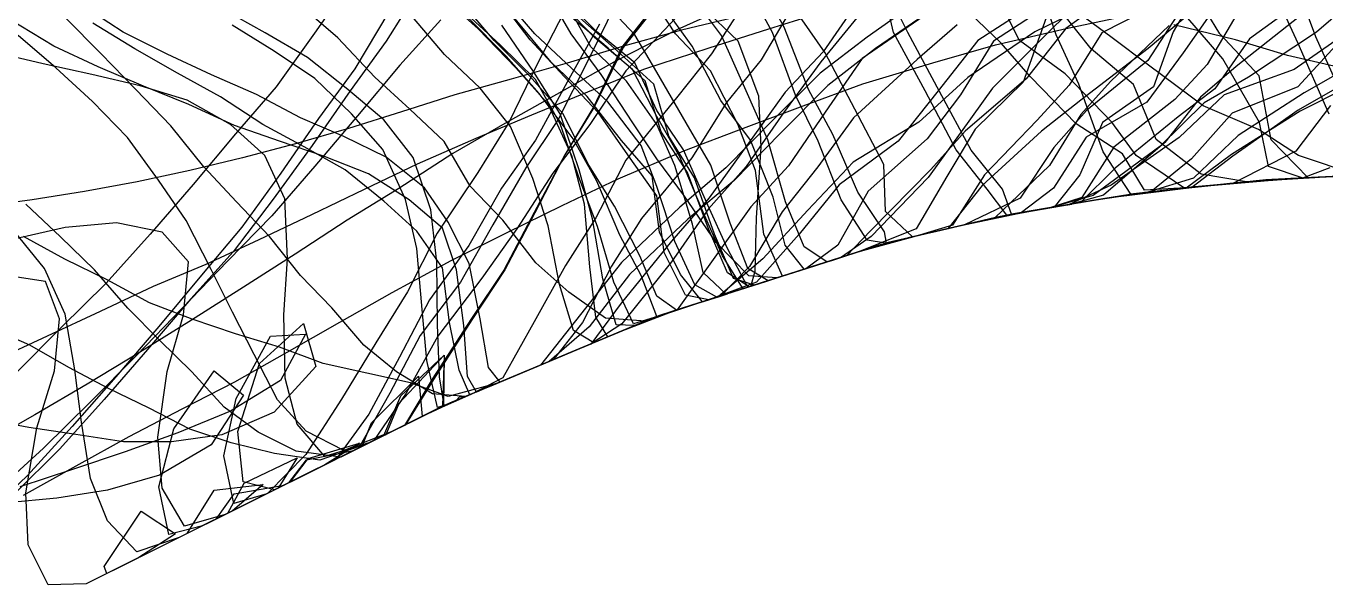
# Model space of a CAD drawing. Header units: metres. Extents: x -15 to 14.9, y 25.7 to 34.3.
# Drawn here: x -7.491 to -3.754, y 26.465 to 28.071 of the extents above; entities that cross this region are included whole.
import ezdxf

# ---------------------------------------------------------------- set-up
doc = ezdxf.new("R2010")
doc.units = ezdxf.units.M
doc.header["$MEASUREMENT"] = 0
doc.layers.add('Layer 01', color=12, linetype='Continuous', true_color=0xc80000)
doc.layers.add('Layer 02', color=192, linetype='Continuous', true_color=0x7d26cd)

msp = doc.modelspace()

# ---------------------------------------------------------------- linework, layer by layer
at = {"layer": 'Layer 01'}
for points in [[(-7.5824, 27.1106, 4.9083), (-7.4299, 27.1814, 4.8137), (-7.2774, 27.2525, 4.7193), (-7.1249, 27.3238, 4.6251), (-6.9727, 27.387, 4.5259), (-6.8208, 27.4576, 4.4304), (-6.669, 27.5299, 4.3358), (-6.5172, 27.6025, 4.2414), (-6.3655, 27.6753, 4.1472), (-6.1965, 27.7495, 4.0512), (-6.0358, 27.8162, 3.968), (-5.8749, 27.8819, 3.8841), (-5.7139, 27.947, 3.7999), (-5.5263, 28.0092, 3.7207), (-5.3543, 28.0637, 3.6528), (-5.182, 28.1171, 3.5841), (-4.992, 28.1725, 3.5107), (-4.8112, 28.2161, 3.46), (-4.6162, 28.2588, 3.4089), (-4.4302, 28.2933, 3.3721), (-4.2301, 28.3254, 3.3382), (-4.0402, 28.3505, 3.3165), (-3.84, 28.3794, 3.303), (-3.6481, 28.3968, 3.2953)], [(-7.4987, 26.7233, 4.5789), (-7.3465, 26.8077, 4.4955), (-7.1944, 26.8923, 4.4122), (-7.0424, 26.9715, 4.3251), (-6.891, 27.0488, 4.2356), (-6.7398, 27.1343, 4.1516), (-6.5887, 27.22, 4.0678), (-6.4375, 27.3059, 3.9841), (-6.2686, 27.3981, 3.8909), (-6.1087, 27.4772, 3.8179), (-5.9485, 27.5553, 3.744), (-5.7881, 27.6325, 3.6694), (-5.5989, 27.7127, 3.5887), (-5.4277, 27.7779, 3.5294), (-5.2559, 27.8419, 3.469), (-5.0841, 27.905, 3.408), (-4.8825, 27.9661, 3.3503), (-4.702, 28.0176, 3.306), (-4.4988, 28.0641, 3.2688), (-4.2944, 28.1076, 3.2345), (-4.105, 28.1394, 3.2183), (-3.8991, 28.1569, 3.1923), (-3.7077, 28.1743, 3.1847)]]:
    msp.add_polyline3d(points, dxfattribs=at)
at = {"layer": 'Layer 02'}
for points in [[(-3.7421, 27.8182, 2.9524), (-3.8317, 28.0209, 3.0995), (-3.9245, 28.2231, 3.229), (-3.9617, 28.358, 3.3061), (-4.0745, 28.5556, 3.4163), (-4.1893, 28.689, 3.4918), (-4.3053, 28.8891, 3.5781), (-4.3554, 29.0854, 3.6481), (-4.4786, 29.2188, 3.7107), (-4.5999, 29.4134, 3.7793), (-4.6699, 29.5539, 3.8162), (-4.783, 29.7473, 3.8752), (-4.9016, 29.8905, 3.9243), (-5.0177, 30.0868, 3.9672), (-5.0691, 30.2323, 3.9862), (-5.1818, 30.4269, 4.0272), (-5.2929, 30.5803, 4.0627), (-5.3995, 30.7798, 4.0846), (-5.5056, 30.9381, 4.1035), (-5.6089, 31.135, 4.1094), (-5.6762, 31.2851, 4.0972)], [(-3.6871, 27.8313, 2.9571), (-3.7804, 28.0403, 3.1071), (-3.8625, 28.2588, 3.2421), (-3.9245, 28.4046, 3.3235), (-3.9651, 28.6233, 3.4251), (-4.0823, 28.8281, 3.5208), (-4.2038, 28.9635, 3.5842), (-4.3054, 29.1741, 3.6544), (-4.3634, 29.3872, 3.7135), (-4.4743, 29.5373, 3.7625), (-4.5731, 29.7675, 3.81), (-4.6575, 29.9365, 3.8394), (-4.6741, 30.1687, 3.8396), (-4.7665, 30.3933, 3.8583), (-4.8647, 30.5563, 3.8725), (-4.9638, 30.7731, 3.8722), (-5.019, 30.9288, 3.858), (-5.1031, 31.1347, 3.8462), (-5.207, 31.2969, 3.8491)], [(-3.7404, 27.6385, 2.8143), (-3.8508, 27.633, 2.8209), (-3.9245, 27.6293, 2.8253), (-4.0326, 27.618, 2.8388), (-4.1224, 27.6086, 2.8499), (-4.2223, 27.5982, 2.8624), (-4.3054, 27.5895, 2.8727), (-4.3133, 27.5882, 2.8743), (-4.3924, 27.7096, 2.9936), (-4.4631, 27.9043, 3.156), (-4.5281, 28.0463, 3.2666), (-4.5964, 28.2522, 3.3997)], [(-3.697, 27.6406, 2.8118), (-3.8032, 27.6354, 2.8181), (-3.909, 27.7446, 2.9122), (-3.9441, 27.9283, 3.0528), (-4.0567, 28.0488, 3.1512), (-4.1692, 28.2341, 3.2795)], [(-5.6368, 28.1918, 3.8776), (-5.7772, 28.0108, 3.8796), (-5.8581, 27.8405, 3.8502), (-5.9416, 27.7013, 3.8317), (-6.0277, 27.535, 3.7922), (-6.1142, 27.3711, 3.7545), (-6.2067, 27.2303, 3.7224), (-6.3194, 27.0559, 3.6859), (-6.3995, 26.9256, 3.6639), (-6.484, 26.8836, 3.7139), (-6.5682, 26.8418, 3.7638), (-6.6406, 26.8058, 3.8067), (-6.6941, 26.7792, 3.8384), (-6.7256, 26.7636, 3.857), (-6.7309, 26.7609, 3.8602), (-6.6794, 26.8287, 3.862), (-6.5324, 26.8726, 3.7526), (-6.6314, 26.8104, 3.8012), (-6.7764, 26.7383, 3.8871), (-6.8665, 26.7616, 3.9927), (-6.8822, 26.9063, 4.1191), (-6.82, 27.1016, 4.2043), (-6.6927, 27.2169, 4.1611), (-6.658, 27.0933, 4.0442), (-6.7773, 26.9617, 4.0594), (-6.9281, 26.8971, 4.1566), (-7.0729, 26.8765, 4.2819), (-7.2112, 26.8763, 4.4164), (-7.348, 26.898, 4.5581), (-7.483, 26.9177, 4.6944), (-7.616, 26.9426, 4.832)], [(-4.8767, 28.1775, 3.4665), (-5.0711, 28.0394, 3.4816), (-5.2066, 27.9356, 3.4997), (-5.3431, 27.8007, 3.4941), (-5.4781, 27.664, 3.4865), (-5.6109, 27.5511, 3.4925), (-5.7779, 27.3922, 3.4948), (-5.896, 27.2422, 3.4766), (-6.0116, 27.0968, 3.4599), (-6.1278, 27.0482, 3.5179), (-6.2402, 27.0011, 3.574), (-6.3516, 26.9495, 3.6355), (-6.4239, 26.9135, 3.6783), (-6.477, 26.8871, 3.7098), (-6.511, 26.8702, 3.7299), (-6.524, 26.8637, 3.7376), (-6.4974, 26.931, 3.7633), (-6.3625, 27.0654, 3.7351), (-6.3517, 26.9494, 3.6355), (-6.502, 26.8747, 3.7246), (-6.6312, 26.8348, 3.8198), (-6.7115, 26.9272, 3.9689), (-6.7462, 27.0596, 4.1043), (-6.7496, 27.2412, 4.2287), (-6.7389, 27.4027, 4.3217), (-6.7471, 27.5749, 4.4273), (-6.8042, 27.6997, 4.5419), (-6.9028, 27.7883, 4.674), (-7.0277, 27.8581, 4.81), (-7.1632, 27.8995, 4.9405), (-7.3022, 27.9322, 5.0702), (-7.4419, 27.9627, 5.1997), (-7.5811, 27.9952, 5.3295)], [(-6.3539, 28.1896, 4.384), (-6.4551, 28.0279, 4.4016), (-6.5588, 27.8854, 4.4249), (-6.6681, 27.7285, 4.4384), (-6.7801, 27.574, 4.4555), (-6.8951, 27.4222, 4.4766), (-7.0174, 27.2876, 4.5035), (-7.1415, 27.1424, 4.5247), (-7.2667, 26.9985, 4.5477), (-7.3938, 26.8568, 4.5738), (-7.5249, 26.7264, 4.6068)], [(-6.5527, 28.2063, 4.5571), (-6.6614, 28.0506, 4.5835), (-6.7721, 27.8971, 4.6125), (-6.889, 27.7616, 4.648), (-7.0105, 27.6158, 4.6779), (-7.1343, 27.4729, 4.7114), (-7.2604, 27.3329, 4.7483), (-7.3897, 27.2047, 4.7917), (-7.5233, 27.0714, 4.8292)], [(-5.6307, 28.1912, 3.8739), (-5.7733, 28.0098, 3.8762), (-5.8562, 27.8401, 3.8486), (-5.9415, 27.7012, 3.8316), (-6.0291, 27.5353, 3.7935), (-6.1166, 27.3702, 3.7558), (-6.2098, 27.2309, 3.7254), (-6.3226, 27.0564, 3.6894), (-6.4029, 26.924, 3.6659), (-6.4875, 26.8819, 3.716), (-6.5719, 26.8399, 3.766), (-6.6446, 26.8038, 3.8091), (-6.6984, 26.7771, 3.8409), (-6.73, 26.7614, 3.8597), (-6.7354, 26.7587, 3.8629), (-6.6842, 26.8247, 3.8636), (-6.5491, 26.8513, 3.7525), (-6.6533, 26.7995, 3.8142), (-6.7982, 26.7275, 3.9001), (-6.8931, 26.6998, 3.9711), (-6.9222, 26.8363, 4.1043), (-6.8869, 27.0011, 4.1963), (-6.7877, 27.1807, 4.2251), (-6.6871, 27.1861, 4.1363), (-6.7589, 27.0529, 4.1115), (-6.9027, 26.9645, 4.1837), (-7.0543, 26.9026, 4.2838), (-7.2061, 26.8483, 4.3899), (-7.3576, 26.7967, 4.4978), (-7.5087, 26.7475, 4.6072)], [(-3.7114, 27.9383, 3.0358), (-3.8141, 27.8798, 3.0067), (-4.0042, 27.7565, 2.9392), (-4.1328, 27.6345, 2.8719), (-4.2639, 27.5938, 2.8676), (-4.4556, 27.5642, 2.9028), (-4.5772, 27.5438, 2.9272), (-4.7264, 27.5151, 2.9614), (-4.8058, 27.4967, 2.9834), (-4.878, 27.4799, 3.0033), (-4.9471, 27.4639, 3.0224), (-5.0307, 27.4435, 3.0467), (-5.1141, 27.4168, 3.0785), (-5.1774, 27.3966, 3.1026), (-5.2586, 27.3707, 3.1335), (-5.3314, 27.3474, 3.1612), (-5.4118, 27.3536, 3.2163), (-5.5056, 27.4498, 3.3488), (-5.597, 27.5827, 3.5047), (-5.6762, 27.6902, 3.6199), (-5.7454, 27.7937, 3.7392), (-5.8366, 27.9317, 3.8819), (-5.9227, 28.0488, 4.0061), (-6.0084, 28.1967, 4.1349)], [(-3.4634, 27.6483, 2.8027), (-3.7738, 27.6368, 2.8163), (-3.9887, 27.6226, 2.8333), (-4.0074, 27.6206, 2.8356), (-3.8274, 27.6341, 2.8195), (-3.7322, 27.6389, 2.8139), (-3.841, 27.6335, 2.8203), (-4.0943, 27.6116, 2.8464), (-4.2514, 27.5951, 2.866), (-4.4259, 27.5692, 2.8969), (-4.4877, 27.5588, 2.9093), (-4.5428, 27.5496, 2.9203), (-4.6051, 27.5391, 2.9328), (-4.6699, 27.5282, 2.9458), (-4.7402, 27.5119, 2.9652), (-4.8174, 27.494, 2.9866), (-4.8993, 27.475, 3.0092), (-4.9828, 27.4556, 3.0323), (-5.019, 27.4472, 3.0423), (-5.072, 27.4561, 3.0823), (-5.1465, 27.5718, 3.2177), (-5.2127, 27.7407, 3.3791), (-5.2774, 27.8731, 3.5015), (-5.3438, 28.0528, 3.6412), (-5.4166, 28.1878, 3.7522)], [(-3.728, 27.6391, 2.8136), (-3.8739, 27.6318, 2.8223), (-4.0172, 27.6196, 2.8368), (-3.9642, 27.6252, 2.8302), (-3.7835, 27.6363, 2.8169), (-3.827, 27.6342, 2.8195), (-4.0468, 27.6165, 2.8405), (-4.217, 27.5987, 2.8617), (-4.3872, 27.5757, 2.8891), (-4.4767, 27.5607, 2.9071), (-4.545, 27.5492, 2.9208), (-4.6255, 27.5356, 2.9369), (-4.689, 27.5238, 2.9511), (-4.768, 27.5054, 2.9729), (-4.8506, 27.4863, 2.9957), (-4.9339, 27.467, 3.0188), (-5.0159, 27.4479, 3.0414), (-5.0213, 27.4804, 3.0691), (-5.0985, 27.594, 3.2047), (-5.1707, 27.7595, 3.3663), (-5.2406, 27.8889, 3.4899), (-5.3105, 28.0681, 3.6305), (-5.3839, 28.2035, 3.7421)], [(-3.7275, 27.6391, 2.8136), (-3.8314, 27.6339, 2.8198), (-3.9524, 27.6264, 2.8288), (-4.0478, 27.6164, 2.8407), (-4.1473, 27.606, 2.853), (-4.2505, 27.5952, 2.8659), (-4.3159, 27.5877, 2.8748), (-4.4118, 27.5716, 2.8941), (-4.5088, 27.5553, 2.9135), (-4.605, 27.5391, 2.9328), (-4.6699, 27.5282, 2.9458), (-4.7263, 27.6024, 3.0284), (-4.8156, 27.7159, 3.156), (-4.9048, 27.8849, 3.3081), (-4.9962, 28.0532, 3.4503), (-5.0261, 28.1867, 3.5331)], [(-3.6886, 27.6411, 2.8113), (-3.7622, 27.6374, 2.8156), (-3.8444, 27.6333, 2.8205), (-3.9502, 27.6266, 2.8285), (-4.0332, 27.6179, 2.8388), (-4.1237, 27.6085, 2.8501), (-4.2202, 27.5984, 2.8621), (-4.3054, 27.5895, 2.8727), (-4.3729, 27.5781, 2.8863), (-4.4679, 27.5622, 2.9053), (-4.5631, 27.5461, 2.9244), (-4.6564, 27.5304, 2.9431), (-4.6821, 27.6025, 3.0083), (-4.7725, 27.7151, 3.1359), (-4.8631, 27.8834, 3.2893), (-4.9548, 28.0525, 3.4331), (-5.019, 28.182, 3.5267)], [(-3.6499, 27.643, 2.809), (-3.7929, 27.6359, 2.8175), (-3.9245, 27.6293, 2.8253), (-4.0221, 27.6191, 2.8375), (-4.1606, 27.6067, 2.8563), (-4.2976, 27.699, 2.9552), (-4.3678, 27.7952, 3.0512), (-4.5015, 27.9338, 3.1867), (-4.6331, 28.0297, 3.2886), (-4.7093, 28.1816, 3.4006)], [(-5.0907, 28.1534, 3.5519), (-5.1979, 27.9977, 3.5308), (-5.3077, 27.8813, 3.5246), (-5.4178, 27.7278, 3.4916), (-5.5258, 27.5776, 3.4595), (-5.6342, 27.4528, 3.4316), (-5.7792, 27.2749, 3.4059), (-5.8662, 27.1577, 3.3873), (-5.9524, 27.1216, 3.4304), (-6.0339, 27.0875, 3.471), (-6.1035, 27.0583, 3.5057), (-6.1551, 27.0367, 3.5315), (-6.1882, 27.0229, 3.548), (-6.2102, 27.0136, 3.559), (-6.2317, 27.0046, 3.5697), (-6.2444, 27.0062, 3.5814), (-6.2537, 26.9954, 3.5807), (-6.36, 26.9453, 3.6405), (-6.5083, 26.8716, 3.7283), (-6.6463, 26.824, 3.8262), (-6.7766, 26.8427, 3.9674), (-6.9007, 26.8736, 4.1119), (-7.02, 26.913, 4.2584), (-7.1369, 26.9737, 4.413), (-7.2537, 27.0299, 4.5557), (-7.368, 27.0901, 4.6989), (-7.4801, 27.1541, 4.8422), (-7.608, 27.2098, 4.9869)], [(-5.792, 28.1405, 3.9579), (-5.8753, 27.9713, 3.931), (-5.9608, 27.8031, 3.9062), (-6.053, 27.6638, 3.8937), (-6.1479, 27.4998, 3.8626), (-6.2415, 27.335, 3.8298), (-6.3577, 27.1819, 3.8198), (-6.4449, 27.0167, 3.778), (-6.5335, 26.859, 3.7432), (-6.6296, 26.8113, 3.8002), (-6.7275, 26.7626, 3.8582), (-6.816, 26.7186, 3.9106), (-6.8858, 26.6839, 3.9519), (-6.931, 26.6615, 3.9787), (-6.9444, 26.6548, 3.9866), (-6.8929, 26.7269, 3.9918), (-6.7485, 26.7522, 3.8706), (-6.836, 26.7087, 3.9224), (-6.9832, 26.6355, 4.0096), (-7.0808, 26.61, 4.085), (-7.1087, 26.7474, 4.2176), (-7.0656, 26.9137, 4.3032), (-6.9498, 27.0808, 4.3099), (-6.8654, 27.0103, 4.1825), (-6.9582, 26.8677, 4.1635), (-7.1069, 26.7806, 4.2414), (-7.2567, 26.7378, 4.3544), (-7.4025, 26.7147, 4.4786), (-7.5454, 26.7013, 4.6075)], [(-5.4162, 28.152, 3.7334), (-5.519, 27.9918, 3.7076), (-5.6198, 27.8649, 3.6979), (-5.7657, 27.6859, 3.6861), (-5.8516, 27.52, 3.6467), (-5.9394, 27.3833, 3.6204), (-6.0296, 27.2219, 3.5706), (-6.1194, 27.0602, 3.5202), (-6.2116, 27.0131, 3.5597), (-6.3203, 26.965, 3.617), (-6.3827, 26.934, 3.6539), (-6.4246, 26.9132, 3.6787), (-6.4475, 26.9018, 3.6923), (-6.4569, 26.8971, 3.6979), (-6.4548, 26.8981, 3.6967), (-6.418, 26.9876, 3.7295), (-6.2879, 27.1261, 3.7091), (-6.2904, 26.9799, 3.5993), (-6.4365, 26.9073, 3.6858), (-6.5767, 26.8513, 3.7794), (-6.6857, 26.9074, 3.9285), (-6.7682, 26.9972, 4.0778), (-6.8348, 27.1279, 4.2346), (-6.8975, 27.2492, 4.3692), (-6.9589, 27.3717, 4.5035), (-7.0301, 27.5127, 4.6413), (-7.1099, 27.6285, 4.7711), (-7.1991, 27.7515, 4.9092), (-7.2999, 27.8545, 5.0361), (-7.4056, 27.9513, 5.1646), (-7.5141, 28.0444, 5.2939)], [(-4.8526, 28.1398, 3.4371), (-5.048, 28.0071, 3.4518), (-5.1843, 27.9003, 3.464), (-5.3197, 27.7647, 3.4574), (-5.4538, 27.6272, 3.4487), (-5.5876, 27.5161, 3.451), (-5.7555, 27.3576, 3.45), (-5.8717, 27.2066, 3.4294), (-5.9867, 27.1072, 3.4475), (-6.101, 27.0594, 3.5045), (-6.2107, 27.0134, 3.5593), (-6.3166, 26.9668, 3.6148), (-6.3818, 26.9344, 3.6534), (-6.4278, 26.9116, 3.6807), (-6.4555, 26.8978, 3.6971), (-6.4616, 26.8948, 3.7007), (-6.4133, 27.0092, 3.7415), (-6.2879, 27.1256, 3.7087), (-6.2927, 26.9794, 3.6011), (-6.4377, 26.9067, 3.6865), (-6.5859, 26.833, 3.7743), (-6.7138, 26.8496, 3.9115), (-6.8236, 26.9043, 4.0604), (-6.921, 26.9762, 4.2105), (-7.0144, 27.0778, 4.3672), (-7.1068, 27.1685, 4.5095), (-7.1983, 27.2603, 4.6518), (-7.2939, 27.3705, 4.797), (-7.392, 27.466, 4.9321), (-7.4914, 27.56, 5.0677)], [(-4.3837, 28.149, 3.2833), (-4.5003, 28.0642, 3.2694), (-4.6144, 27.9196, 3.2126), (-4.7892, 27.7697, 3.1853), (-4.8882, 27.659, 3.1453), (-5.0611, 27.4839, 3.0968), (-5.131, 27.4114, 3.0849), (-5.1873, 27.3935, 3.1064), (-5.1935, 27.3915, 3.1087), (-5.1701, 27.3989, 3.0998), (-5.1297, 27.4118, 3.0844), (-5.2198, 27.3831, 3.1187), (-5.3716, 27.3346, 3.1765), (-5.5311, 27.2836, 3.2373), (-5.692, 27.2307, 3.3004), (-5.8305, 27.1726, 3.3695), (-5.967, 27.1155, 3.4376), (-6.0998, 27.0599, 3.5039), (-6.2268, 27.0067, 3.5673), (-6.3222, 27.0143, 3.6566), (-6.4258, 27.0781, 3.8064), (-6.5198, 27.1545, 3.9566), (-6.6111, 27.2614, 4.1147), (-6.7018, 27.3541, 4.2569), (-6.7912, 27.4665, 4.4093), (-6.8859, 27.5663, 4.5436), (-6.9801, 27.6669, 4.6781), (-7.075, 27.7846, 4.8191), (-7.1753, 27.8886, 4.9461), (-7.2764, 27.992, 5.0734), (-7.3777, 28.0951, 5.2008)], [(-4.5833, 28.1391, 3.337), (-4.7533, 28.03, 3.3358), (-4.8669, 27.8849, 3.2919), (-4.9825, 27.7409, 3.2496), (-5.1521, 27.6151, 3.2544), (-5.2673, 27.473, 3.2175), (-5.3896, 27.3355, 3.1885), (-5.5254, 27.2854, 3.2351), (-5.698, 27.2281, 3.3034), (-5.8178, 27.178, 3.3632), (-5.9323, 27.13, 3.4203), (-6.0393, 27.0852, 3.4737), (-6.1362, 27.0446, 3.5221), (-6.2201, 27.0095, 3.5639), (-6.2879, 26.9811, 3.5978), (-6.3078, 26.975, 3.6125), (-6.3383, 27.1107, 3.7463), (-6.3515, 27.2565, 3.871), (-6.3668, 27.4322, 3.9998), (-6.3995, 27.573, 4.1194), (-6.4647, 27.7166, 4.2551), (-6.5551, 27.819, 4.3871), (-6.6606, 27.9208, 4.5291), (-6.7778, 27.9996, 4.6597), (-6.8981, 28.0735, 4.791)], [(-4.2114, 28.1461, 3.2415), (-4.3963, 28.0523, 3.2296), (-4.4905, 27.9019, 3.1629), (-4.5821, 27.8009, 3.1261), (-4.7336, 27.6442, 3.0638), (-4.8264, 27.4989, 2.9944), (-4.9302, 27.4678, 3.0177), (-5.09, 27.4245, 3.0693), (-5.2016, 27.3889, 3.1118), (-5.3081, 27.3549, 3.1524), (-5.4218, 27.3185, 3.1956), (-5.535, 27.2824, 3.2387), (-5.6436, 27.2477, 3.2801), (-5.7115, 27.2225, 3.3101), (-5.7885, 27.1902, 3.3485), (-5.8579, 27.1612, 3.3832), (-5.9165, 27.1961, 3.458), (-5.9564, 27.3283, 3.5922), (-5.989, 27.4974, 3.7384), (-6.0331, 27.633, 3.8588), (-6.0971, 27.7827, 3.9955), (-6.1847, 27.893, 4.1172), (-6.287, 27.9899, 4.2427), (-6.3799, 28.0982, 4.3679)], [(-4.5413, 28.1364, 3.3232), (-4.7078, 28.0282, 3.3152), (-4.8034, 27.8738, 3.2577), (-4.8994, 27.7469, 3.2178), (-5.0684, 27.5967, 3.1879), (-5.1562, 27.4421, 3.1242), (-5.2478, 27.3741, 3.1294), (-5.3413, 27.3443, 3.165), (-5.4332, 27.3149, 3.2), (-5.5193, 27.2874, 3.2328), (-5.5963, 27.2628, 3.2621), (-5.6626, 27.2416, 3.2873), (-5.7002, 27.2272, 3.3045), (-5.7372, 27.2117, 3.323), (-5.7775, 27.1949, 3.343), (-5.8178, 27.178, 3.3632), (-5.8523, 27.2348, 3.435), (-5.8693, 27.3797, 3.5603), (-5.8848, 27.5595, 3.6976), (-5.9212, 27.698, 3.8139), (-5.9888, 27.8465, 3.9493), (-6.0824, 27.9512, 4.0725), (-6.1905, 28.0637, 4.208), (-6.2916, 28.1541, 4.3172)], [(-4.0613, 28.1392, 3.2097), (-4.1622, 27.9941, 3.1367), (-4.2674, 27.8526, 3.0668), (-4.442, 27.7517, 3.0422), (-4.5353, 27.6059, 2.9611), (-4.6277, 27.5353, 2.9373), (-4.7771, 27.5033, 2.9754), (-4.8527, 27.4858, 2.9963), (-4.9435, 27.4647, 3.0214), (-5.0749, 27.4294, 3.0635), (-5.1476, 27.4062, 3.0912), (-5.2238, 27.3818, 3.1203), (-5.2925, 27.3599, 3.1464), (-5.3544, 27.3401, 3.17), (-5.4337, 27.3147, 3.2002), (-5.5212, 27.2868, 3.2335), (-5.6196, 27.2553, 3.2709), (-5.6762, 27.2956, 3.3373), (-5.7258, 27.4115, 3.467), (-5.798, 27.5541, 3.6271), (-5.8724, 27.6714, 3.7592), (-5.9474, 27.8204, 3.9053), (-6.043, 27.9279, 4.0314), (-6.1443, 28.0296, 4.1587), (-6.2531, 28.1577, 4.2911)], [(-4.5303, 28.1689, 3.3368), (-4.5661, 28.068, 3.2922), (-4.6231, 27.9098, 3.2091), (-4.7611, 27.7755, 3.177), (-4.8424, 27.6389, 3.1091), (-4.9303, 27.4882, 3.0334), (-5.0915, 27.4241, 3.0699), (-5.1732, 27.398, 3.101), (-5.2525, 27.3726, 3.1312), (-5.3291, 27.3482, 3.1604), (-5.4024, 27.3247, 3.1883), (-5.4721, 27.3025, 3.2148), (-5.5392, 27.281, 3.2404), (-5.6051, 27.26, 3.2654), (-5.6709, 27.239, 3.2905), (-5.6841, 27.2339, 3.2965), (-5.7434, 27.2153, 3.3308), (-5.8005, 27.3357, 3.47), (-5.8471, 27.4956, 3.6278), (-5.8981, 27.6298, 3.7526), (-5.9542, 27.7905, 3.8947), (-6.026, 27.9178, 4.0137), (-6.1274, 28.0173, 4.1398), (-6.2464, 28.1261, 4.2732)], [(-4.2032, 28.0731, 3.1949), (-4.3717, 27.9124, 3.1328), (-4.4573, 27.8175, 3.0978), (-4.5471, 27.671, 3.0149), (-4.7047, 27.5201, 2.9554), (-4.7919, 27.4999, 2.9795), (-4.8769, 27.4802, 3.003), (-4.9594, 27.4611, 3.0258), (-5.0835, 27.4266, 3.0668), (-5.1348, 27.4102, 3.0864), (-5.1878, 27.3933, 3.1065), (-5.2474, 27.3742, 3.1292), (-5.3139, 27.353, 3.1546), (-5.3847, 27.3304, 3.1815), (-5.4568, 27.3074, 3.209), (-5.5271, 27.2849, 3.2357), (-5.5939, 27.2985, 3.288), (-5.6555, 27.4205, 3.4202), (-5.6762, 27.5831, 3.5516), (-5.7535, 27.6921, 3.6806), (-5.8445, 27.8223, 3.8308), (-5.9432, 27.9266, 3.9575), (-6.0414, 28.0319, 4.0844), (-6.1427, 28.1658, 4.2166)], [(-3.6915, 28.0521, 3.1065), (-3.8436, 27.9464, 3.0531), (-4.0441, 27.8734, 3.0371), (-4.1744, 27.7507, 2.9696), (-4.3694, 27.6145, 2.913), (-4.4908, 27.5583, 2.9099), (-4.6107, 27.5381, 2.9339), (-4.7793, 27.5028, 2.976), (-4.8825, 27.4789, 3.0045), (-4.9814, 27.4559, 3.0319), (-5.0976, 27.4221, 3.0722), (-5.1657, 27.4004, 3.0981), (-5.2329, 27.3789, 3.1237), (-5.3009, 27.3572, 3.1496), (-5.3698, 27.3351, 3.1758), (-5.4382, 27.3133, 3.2019), (-5.5043, 27.2922, 3.227), (-5.5671, 27.3281, 3.2939), (-5.6248, 27.4524, 3.4255), (-5.6762, 27.6099, 3.5687), (-5.722, 27.7279, 3.6791), (-5.8177, 27.8534, 3.8273), (-5.9224, 27.9507, 3.9548), (-6.0272, 28.0486, 4.0827), (-6.1351, 28.1749, 4.2151)], [(-4.4514, 28.1518, 3.3047), (-4.5483, 28.0555, 3.2787), (-4.7111, 27.8927, 3.2303), (-4.8014, 27.7671, 3.1889), (-4.8957, 27.6358, 3.1309), (-5.0604, 27.4663, 3.0828), (-5.1456, 27.4068, 3.0905), (-5.231, 27.3795, 3.123), (-5.3153, 27.3526, 3.1551), (-5.3964, 27.3267, 3.186), (-5.4721, 27.3025, 3.2148), (-5.5418, 27.2802, 3.2413), (-5.6066, 27.2595, 3.266), (-5.6691, 27.2395, 3.2898), (-5.6868, 27.2328, 3.2978), (-5.7401, 27.2105, 3.3244), (-5.7931, 27.2124, 3.3694), (-5.8322, 27.3453, 3.5034), (-5.8618, 27.5173, 3.6529), (-5.9004, 27.6578, 3.7721), (-5.9547, 27.8187, 3.9098), (-6.0316, 27.9403, 4.0295), (-6.1225, 28.0743, 4.1645)], [(-3.6481, 28.1666, 3.1755), (-3.7794, 28.0542, 3.1159), (-3.9749, 27.9249, 3.0565), (-4.1021, 27.8503, 3.0312), (-4.2297, 27.7249, 2.9611), (-4.4214, 27.5844, 2.907), (-4.5418, 27.5497, 2.9201), (-4.717, 27.5173, 2.9588), (-4.8221, 27.4929, 2.9879), (-4.9234, 27.4694, 3.0158), (-5.0575, 27.4349, 3.057), (-5.1288, 27.4122, 3.0841), (-5.1982, 27.39, 3.1105), (-5.2682, 27.3676, 3.1371), (-5.339, 27.345, 3.1641), (-5.4099, 27.3223, 3.1911), (-5.4793, 27.3001, 3.2176), (-5.5455, 27.279, 3.2428), (-5.6086, 27.3572, 3.3422), (-5.6691, 27.4787, 3.4734), (-5.6899, 27.6406, 3.5988), (-5.7785, 27.7426, 3.7322), (-5.8769, 27.8686, 3.8787), (-5.9804, 27.9676, 4.0061), (-6.0837, 28.0925, 4.1448)], [(-3.7983, 28.1608, 3.1856), (-3.972, 28.0344, 3.1258), (-4.0718, 27.8905, 3.0533), (-4.177, 27.8109, 3.0163), (-4.3583, 27.6634, 2.9469), (-4.4587, 27.5637, 2.9035), (-4.5602, 27.5466, 2.9238), (-4.7197, 27.5166, 2.9596), (-4.8041, 27.4971, 2.9829), (-4.8849, 27.4783, 3.0052), (-4.9635, 27.4601, 3.0269), (-5.0538, 27.4361, 3.0555), (-5.1086, 27.4186, 3.0764), (-5.1678, 27.3997, 3.0989), (-5.2318, 27.3792, 3.1233), (-5.2986, 27.3579, 3.1487), (-5.365, 27.3367, 3.174), (-5.428, 27.3165, 3.198), (-5.4873, 27.411, 3.3076), (-5.5432, 27.5361, 3.4386), (-5.6101, 27.6952, 3.584), (-5.6762, 27.8115, 3.6971), (-5.747, 27.9468, 3.8241), (-5.8562, 28.0384, 3.9519), (-5.9682, 28.1557, 4.0896)], [(-4.1398, 28.1431, 3.2268), (-4.1917, 28.0549, 3.1812), (-4.2478, 27.8971, 3.0914), (-4.3945, 27.7942, 3.0592), (-4.4593, 27.644, 2.9653), (-4.5336, 27.5511, 2.9185), (-4.616, 27.5373, 2.935), (-4.7597, 27.5074, 2.9706), (-4.8288, 27.4913, 2.9897), (-4.8953, 27.4759, 3.0081), (-4.9621, 27.4604, 3.0266), (-5.0418, 27.4399, 3.051), (-5.0926, 27.4237, 3.0703), (-5.151, 27.405, 3.0925), (-5.2159, 27.3843, 3.1173), (-5.2839, 27.3626, 3.1431), (-5.3512, 27.3411, 3.1688), (-5.4144, 27.3209, 3.1928), (-5.4734, 27.4324, 3.3153), (-5.5302, 27.5567, 3.4463), (-5.5995, 27.7155, 3.5908), (-5.6762, 27.8286, 3.708), (-5.7402, 27.9661, 3.8292), (-5.8506, 28.0561, 3.957), (-5.9646, 28.1719, 4.0937)], [(-3.8281, 28.0985, 3.1486), (-4.0102, 27.9551, 3.0826), (-4.1123, 27.867, 3.0462), (-4.2151, 27.7365, 2.967), (-4.392, 27.5852, 2.898), (-4.4889, 27.5586, 2.9095), (-4.5836, 27.5427, 2.9285), (-4.7327, 27.5136, 2.9632), (-4.8071, 27.4964, 2.9837), (-4.8911, 27.4769, 3.0069), (-4.9841, 27.4553, 3.0326), (-5.084, 27.4265, 3.067), (-5.1551, 27.4037, 3.0941), (-5.2206, 27.3828, 3.119), (-5.2966, 27.3585, 3.148), (-5.3733, 27.334, 3.1772), (-5.4149, 27.3207, 3.193), (-5.4776, 27.3007, 3.2169), (-5.5431, 27.3634, 3.306), (-5.5738, 27.5021, 3.4317), (-5.6249, 27.671, 3.5774), (-5.6762, 27.7883, 3.6823), (-5.7636, 27.9125, 3.8184), (-5.8668, 28.0116, 3.9457), (-5.9508, 28.1627, 4.0802)], [(-3.7121, 28.0276, 3.0927), (-3.8327, 27.8969, 3.0206), (-4.0218, 27.8213, 2.9926), (-4.1387, 27.6902, 2.9159), (-4.2553, 27.5947, 2.8665), (-4.4395, 27.5669, 2.8996), (-4.5464, 27.549, 2.921), (-4.7039, 27.5203, 2.9552), (-4.7901, 27.5003, 2.979), (-4.8734, 27.481, 3.002), (-4.9556, 27.4619, 3.0248), (-5.0376, 27.4413, 3.0494), (-5.0983, 27.4219, 3.0725), (-5.162, 27.4015, 3.0967), (-5.2279, 27.3805, 3.1218), (-5.2937, 27.3595, 3.1469), (-5.3567, 27.3393, 3.1708), (-5.4151, 27.375, 3.2348), (-5.4659, 27.5045, 3.3659), (-5.5209, 27.6713, 3.5163), (-5.5918, 27.7929, 3.6356), (-5.6762, 27.9388, 3.768), (-5.7395, 28.0465, 3.8704), (-5.85, 28.1642, 4.0098)], [(-3.7131, 27.8977, 3.0101), (-3.8313, 27.8301, 2.9703), (-4.0195, 27.6976, 2.8972), (-4.1375, 27.607, 2.8518), (-4.2559, 27.5947, 2.8666), (-4.4382, 27.5671, 2.8994), (-4.5597, 27.5467, 2.9237), (-4.7035, 27.5204, 2.9551), (-4.7914, 27.5, 2.9794), (-4.8744, 27.4808, 3.0023), (-4.9529, 27.4626, 3.024), (-5.0108, 27.4491, 3.04), (-5.0593, 27.4343, 3.0576), (-5.1243, 27.4136, 3.0824), (-5.191, 27.3923, 3.1078), (-5.2558, 27.3716, 3.1324), (-5.3152, 27.3526, 3.1551), (-5.3688, 27.4734, 3.2813), (-5.3924, 27.6562, 3.431), (-5.4438, 27.7895, 3.5463), (-5.5218, 27.9425, 3.6834), (-5.6233, 28.0492, 3.7958), (-5.6927, 28.1559, 3.8931)], [(-3.739, 27.8429, 2.971), (-3.8382, 27.7114, 2.8799), (-4.0173, 27.6196, 2.8368), (-4.1251, 27.6083, 2.8503), (-4.2333, 27.597, 2.8637), (-4.4035, 27.573, 2.8924), (-4.4966, 27.5573, 2.9111), (-4.5882, 27.5419, 2.9294), (-4.7019, 27.5208, 2.9546), (-4.7753, 27.5037, 2.9749), (-4.8512, 27.4861, 2.9959), (-4.9308, 27.4677, 3.0179), (-5.0134, 27.4485, 3.0407), (-5.0428, 27.4396, 3.0514), (-5.1157, 27.4163, 3.0791), (-5.1874, 27.3934, 3.1064), (-5.2527, 27.4374, 3.1811), (-5.306, 27.5666, 3.3135), (-5.3569, 27.744, 3.4661), (-5.4161, 27.8766, 3.5854), (-5.4907, 28.0444, 3.7191), (-5.5798, 28.1641, 3.8312)], [(-3.6814, 27.6414, 2.8108), (-3.8035, 27.6353, 2.8181), (-3.9245, 27.6293, 2.8253), (-4.0132, 27.62, 2.8363), (-4.1383, 27.607, 2.8519), (-4.2736, 27.6001, 2.8744), (-4.3372, 27.7039, 2.971), (-4.4702, 27.79, 3.0809), (-4.602, 27.9258, 3.2128), (-4.6858, 28.0225, 3.3022), (-4.821, 28.1524, 3.4308)], [(-3.637, 27.6436, 2.8082), (-3.7721, 27.6369, 2.8162), (-3.9071, 27.6302, 2.8243), (-3.9799, 27.6235, 2.8322), (-4.1112, 27.6455, 2.876), (-4.24, 27.7452, 2.9788), (-4.3054, 27.9036, 3.1067), (-4.4267, 28.0055, 3.2092), (-4.5513, 28.1623, 3.3396)], [(-3.6615, 27.6424, 2.8097), (-3.8312, 27.6993, 2.8699), (-3.9454, 27.7741, 2.9407), (-4.1046, 27.8424, 3.0257), (-4.2627, 27.9585, 3.1334), (-4.3669, 28.0376, 3.2111), (-4.5202, 28.1514, 3.3247)], [(-6.4474, 28.1124, 4.4302), (-6.5449, 27.9484, 4.4438), (-6.6497, 27.8059, 4.4627), (-6.7584, 27.6485, 4.4754), (-6.87, 27.4938, 4.4921), (-6.9865, 27.3551, 4.5182), (-7.1088, 27.2082, 4.5367), (-7.2329, 27.0632, 4.5579), (-7.3589, 26.9203, 4.5824), (-7.4873, 26.7802, 4.6107), (-7.6216, 26.6523, 4.6441)], [(-5.4499, 28.136, 3.744), (-5.6186, 28.0601, 3.7989), (-5.7936, 27.9715, 3.8711), (-5.9503, 27.8833, 3.9402), (-6.1071, 27.7947, 4.0091), (-6.2637, 27.705, 4.0773), (-6.4192, 27.6049, 4.1573), (-6.5677, 27.5131, 4.2353), (-6.7166, 27.4163, 4.31), (-6.8658, 27.3206, 4.3857), (-7.0153, 27.2263, 4.4625), (-7.1651, 27.1335, 4.5406), (-7.3152, 27.0426, 4.6202), (-7.4658, 26.9543, 4.7019), (-7.6169, 26.8689, 4.7859)], [(-5.9438, 28.1099, 4.0533), (-6.0195, 27.9637, 4.0328), (-6.1021, 27.7938, 4.005), (-6.1912, 27.6504, 3.9919), (-6.3085, 27.4759, 3.9742), (-6.3935, 27.3076, 3.9448), (-6.4849, 27.1607, 3.9274), (-6.5834, 26.9993, 3.8994), (-6.6865, 26.8399, 3.8775), (-6.7956, 26.7288, 3.8985), (-6.9106, 26.6716, 3.9666), (-7.0239, 26.6153, 4.0337), (-7.1255, 26.5648, 4.0939), (-7.2067, 26.5245, 4.142), (-7.2591, 26.4984, 4.173), (-7.2669, 26.5185, 4.196), (-7.1602, 26.6778, 4.2144), (-7.0612, 26.6119, 4.0675), (-7.1699, 26.5427, 4.1202), (-7.3183, 26.469, 4.2081), (-7.4278, 26.4653, 4.3118), (-7.4851, 26.5802, 4.4559), (-7.4919, 26.7296, 4.5771), (-7.4599, 26.9166, 4.6725), (-7.4094, 27.0805, 4.7307), (-7.3945, 27.2304, 4.8118), (-7.4356, 27.3378, 4.9035), (-7.5674, 27.3578, 5.0286)], [(-4.4372, 28.1285, 3.2883), (-4.5888, 28.0549, 3.2909), (-4.782, 27.9237, 3.2804), (-4.9226, 27.7947, 3.2583), (-5.112, 27.6799, 3.2791), (-5.2424, 27.5419, 3.2548), (-5.3713, 27.4024, 3.2284), (-5.499, 27.2939, 3.225), (-5.6253, 27.2535, 3.2731), (-5.7797, 27.1939, 3.3441), (-5.8789, 27.1524, 3.3937), (-5.9678, 27.1152, 3.438), (-6.0445, 27.083, 3.4763), (-6.1079, 27.0565, 3.5079), (-6.158, 27.0355, 3.5329), (-6.1956, 27.0198, 3.5517), (-6.2209, 27.0646, 3.6069), (-6.2314, 27.2106, 3.7275), (-6.2529, 27.3706, 3.8613), (-6.2935, 27.4909, 3.9701), (-6.3887, 27.5722, 4.109), (-6.5058, 27.6471, 4.2547), (-6.6326, 27.6962, 4.3908), (-6.7621, 27.7408, 4.5267), (-6.8913, 27.7858, 4.6627), (-7.0225, 27.8464, 4.8009), (-7.1537, 27.8987, 4.9322), (-7.2836, 27.9542, 5.0638), (-7.4114, 28.0139, 5.1954), (-7.5375, 28.0903, 5.3298)], [(-5.6074, 28.1107, 3.8189), (-5.7654, 27.9424, 3.8353), (-5.8689, 27.7882, 3.8309), (-5.9753, 27.649, 3.8244), (-6.0789, 27.4888, 3.8022), (-6.1799, 27.3465, 3.7896), (-6.3064, 27.1802, 3.7686), (-6.3979, 27.0164, 3.7319), (-6.4906, 26.8804, 3.7178), (-6.5894, 26.8313, 3.7763), (-6.6884, 26.782, 3.835), (-6.7772, 26.7379, 3.8876), (-6.8476, 26.7029, 3.9293), (-6.8943, 26.6797, 3.9569), (-6.9104, 26.6717, 3.9665), (-6.8635, 26.7583, 3.9873), (-6.7112, 26.8303, 3.8942), (-6.7661, 26.7435, 3.881), (-6.9184, 26.6677, 3.9713), (-7.0357, 26.6344, 4.0598), (-7.0993, 26.7436, 4.2056), (-7.1119, 26.8898, 4.3301), (-7.0848, 27.0785, 4.4321), (-7.0379, 27.242, 4.4932), (-7.0237, 27.394, 4.574), (-7.0998, 27.479, 4.6845), (-7.2308, 27.5057, 4.8124), (-7.3787, 27.4922, 4.9342), (-7.5304, 27.4578, 5.0484)], [(-4.9075, 28.1008, 3.4391), (-5.0859, 27.9777, 3.4554), (-5.1919, 27.8237, 3.4197), (-5.2975, 27.6694, 3.3836), (-5.4064, 27.5519, 3.3651), (-5.5143, 27.4004, 3.3164), (-5.6183, 27.2558, 3.2705), (-5.7638, 27.2006, 3.3362), (-5.8463, 27.166, 3.3774), (-5.9178, 27.1361, 3.4131), (-5.9766, 27.1115, 3.4424), (-6.0226, 27.0922, 3.4654), (-6.0597, 27.0767, 3.4839), (-6.0936, 27.0625, 3.5008), (-6.1277, 27.0482, 3.5178), (-6.161, 27.0903, 3.5775), (-6.1847, 27.2305, 3.7045), (-6.2161, 27.3895, 3.8449), (-6.2771, 27.5076, 3.9672), (-6.3445, 27.6066, 4.0904), (-6.4555, 27.6946, 4.2356), (-6.5768, 27.754, 4.3722), (-6.7017, 27.8078, 4.509), (-6.8284, 27.8744, 4.6501), (-6.9575, 27.9314, 4.7817), (-7.0854, 27.9908, 4.9133), (-7.2117, 28.0538, 5.0449), (-7.3358, 28.1343, 5.1803)], [(-5.2808, 28.1362, 3.6494), (-5.3767, 27.9745, 3.6189), (-5.4763, 27.8513, 3.6047), (-5.576, 27.6923, 3.5621), (-5.721, 27.518, 3.5447), (-5.8069, 27.3816, 3.5105), (-5.8901, 27.2195, 3.4543), (-5.9751, 27.1121, 3.4417), (-6.063, 27.0753, 3.4856), (-6.1478, 27.0398, 3.5278), (-6.2182, 27.0103, 3.563), (-6.266, 26.9903, 3.5869), (-6.2879, 26.9811, 3.5978), (-6.3014, 27.0635, 3.6742), (-6.3077, 27.2135, 3.7954), (-6.3091, 27.3936, 3.9223), (-6.3271, 27.5428, 4.0338), (-6.378, 27.6936, 4.1676), (-6.4622, 27.8014, 4.2971), (-6.5652, 27.8891, 4.4325), (-6.6814, 27.9813, 4.5716), (-6.8034, 28.052, 4.7029), (-6.9267, 28.1207, 4.8344)], [(-3.6937, 27.6408, 2.8116), (-3.987, 27.6228, 2.8331), (-4.1254, 27.6083, 2.8503), (-4.1861, 27.602, 2.8579), (-4.1459, 27.6062, 2.8529), (-3.9918, 27.6223, 2.8337), (-4.1, 27.611, 2.8471), (-4.3793, 27.5771, 2.8875), (-4.5152, 27.5542, 2.9148), (-4.5895, 27.5417, 2.9297), (-4.5962, 27.5406, 2.931), (-4.5129, 27.5546, 2.9143), (-4.4828, 27.5597, 2.9083), (-4.5972, 27.5404, 2.9312), (-4.7891, 27.5005, 2.9787), (-4.9498, 27.4633, 3.0232), (-5.1086, 27.4186, 3.0764), (-5.2354, 27.3781, 3.1247), (-5.3615, 27.3378, 3.1727), (-5.4945, 27.2953, 3.2233), (-5.627, 27.253, 3.2738), (-5.7103, 27.223, 3.3095), (-5.824, 27.2318, 3.4096), (-5.9294, 27.3062, 3.5531), (-6.0251, 27.3913, 3.697), (-6.1197, 27.5134, 3.8495), (-6.2131, 27.6114, 3.9839), (-6.2879, 27.7392, 4.1129), (-6.3872, 27.8327, 4.248), (-6.4882, 27.9246, 4.3838), (-6.5946, 28.0372, 4.5221), (-6.7027, 28.1306, 4.6512)], [(-4.1209, 28.1258, 3.2127), (-4.2635, 28.0064, 3.164), (-4.4569, 27.8587, 3.125), (-4.5702, 27.769, 3.0977), (-4.7404, 27.6135, 3.0433), (-4.8392, 27.4889, 2.9926), (-4.9374, 27.4661, 3.0197), (-5.0955, 27.4228, 3.0714), (-5.1687, 27.3994, 3.0993), (-5.2372, 27.3775, 3.1254), (-5.304, 27.3562, 3.1508), (-5.3707, 27.3348, 3.1762), (-5.4384, 27.3132, 3.202), (-5.5072, 27.2913, 3.2282), (-5.5765, 27.2691, 3.2545), (-5.6451, 27.2472, 3.2807), (-5.6762, 27.2372, 3.2925), (-5.7215, 27.3544, 3.4196), (-5.7834, 27.4709, 3.5598), (-5.849, 27.6253, 3.7118), (-5.9176, 27.7468, 3.8422), (-6.0152, 27.8776, 3.9848), (-6.1099, 27.985, 4.1102), (-6.2226, 28.0979, 4.2448)], [(-4.0049, 28.1099, 3.1802), (-4.0933, 27.9609, 3.1023), (-4.1867, 27.8601, 3.0561), (-4.3618, 27.7233, 2.994), (-4.4539, 27.5784, 2.9131), (-4.5494, 27.5484, 2.9216), (-4.7074, 27.5195, 2.9562), (-4.7879, 27.5008, 2.9784), (-4.8651, 27.4829, 2.9998), (-4.9407, 27.4654, 3.0206), (-5.0367, 27.4416, 3.049), (-5.0885, 27.425, 3.0687), (-5.1457, 27.4067, 3.0905), (-5.2093, 27.3864, 3.1147), (-5.2769, 27.3648, 3.1405), (-5.3452, 27.343, 3.1665), (-5.4112, 27.3219, 3.1916), (-5.473, 27.3623, 3.2613), (-5.528, 27.489, 3.3929), (-5.588, 27.6505, 3.5426), (-5.6642, 27.7677, 3.6621), (-5.7103, 27.9136, 3.7798), (-5.8169, 28.0077, 3.9071), (-5.9261, 28.1002, 4.0354)], [(-3.7157, 27.6397, 2.8129), (-3.8565, 27.6327, 2.8212), (-4.0534, 27.6158, 2.8413), (-4.1874, 27.6018, 2.858), (-4.382, 27.5766, 2.8881), (-4.5078, 27.5554, 2.9133), (-4.6431, 27.5327, 2.9404), (-4.777, 27.5033, 2.9754), (-4.8716, 27.4814, 3.0015), (-4.9607, 27.4607, 3.0262), (-5.0298, 27.4438, 3.0464), (-5.1054, 27.4196, 3.0752), (-5.1659, 27.4003, 3.0982), (-5.2525, 27.3726, 3.1312), (-5.3076, 27.4417, 3.2187), (-5.3423, 27.58, 3.3465), (-5.4072, 27.7437, 3.4955), (-5.4922, 27.8576, 3.6181), (-5.5748, 28.0134, 3.75), (-5.662, 28.1338, 3.8615)], [(-4.1687, 28.1202, 3.2183), (-4.2644, 27.9722, 3.1425), (-4.4405, 27.8288, 3.1009), (-4.5349, 27.7223, 3.0503), (-4.6317, 27.5769, 2.9706), (-4.7916, 27.5, 2.9794), (-4.8803, 27.4794, 3.0039), (-4.9655, 27.4596, 3.0275), (-5.1016, 27.4208, 3.0737), (-5.1564, 27.4033, 3.0946), (-5.2068, 27.3872, 3.1138), (-5.2547, 27.3719, 3.132), (-5.301, 27.3571, 3.1496), (-5.3433, 27.3436, 3.1657), (-5.3792, 27.3321, 3.1794), (-5.4059, 27.3236, 3.1896), (-5.4066, 27.3234, 3.1898), (-5.3935, 27.3666, 3.2148), (-5.3902, 27.5204, 3.3308), (-5.3762, 27.723, 3.4641), (-5.3832, 27.8698, 3.5617), (-5.4425, 28.0282, 3.6837), (-5.5452, 28.126, 3.7921)], [(-3.6877, 27.6411, 2.8112), (-3.7641, 27.6373, 2.8158), (-3.8525, 27.6329, 2.821), (-4.0076, 27.6206, 2.8356), (-4.0929, 27.6117, 2.8463), (-4.1813, 27.6025, 2.8573), (-4.2735, 27.5928, 2.8688), (-4.3785, 27.5772, 2.8874), (-4.4604, 27.5634, 2.9038), (-4.5469, 27.5489, 2.9211), (-4.6374, 27.5336, 2.9393), (-4.6878, 27.524, 2.9508), (-4.7727, 27.5043, 2.9742), (-4.8581, 27.4845, 2.9978), (-4.9407, 27.4654, 3.0206), (-5.019, 27.5386, 3.1124), (-5.0235, 27.6733, 3.2186), (-5.1074, 27.8328, 3.3758), (-5.1923, 27.9948, 3.5262), (-5.2801, 28.121, 3.6411)], [(-5.4328, 28.1009, 3.7161), (-5.6056, 28.0599, 3.7915), (-5.7726, 28.0133, 3.8775), (-5.9342, 27.9645, 3.9707), (-6.0959, 27.9185, 4.0653), (-6.2576, 27.874, 4.1608), (-6.4113, 27.8252, 4.2651), (-6.5638, 27.7774, 4.3731), (-6.7162, 27.7331, 4.4827), (-6.8684, 27.6928, 4.5943), (-7.0202, 27.6565, 4.7076), (-7.1717, 27.6241, 4.8226), (-7.3227, 27.5957, 4.9393), (-7.4731, 27.5716, 5.0578), (-7.6227, 27.5521, 5.178)], [(-6.2979, 28.0894, 4.2956), (-6.4161, 27.959, 4.3389), (-6.5378, 27.8135, 4.3692), (-6.6603, 27.6691, 4.4007), (-6.7842, 27.5264, 4.4343), (-6.9106, 27.3971, 4.4755), (-7.0417, 27.2603, 4.5085), (-7.1737, 27.1249, 4.5431), (-7.3067, 26.9907, 4.5793), (-7.441, 26.8588, 4.6183), (-7.5771, 26.7344, 4.6638)], [(-5.8414, 28.0767, 3.961), (-5.9341, 27.9103, 3.9424), (-6.0261, 27.7438, 3.9232), (-6.123, 27.6055, 3.9106), (-6.2172, 27.4408, 3.8784), (-6.3301, 27.2851, 3.8721), (-6.4169, 27.1198, 3.8299), (-6.5052, 26.9557, 3.7898), (-6.5991, 26.8265, 3.7821), (-6.7012, 26.7757, 3.8426), (-6.8042, 26.7245, 3.9036), (-6.8964, 26.6787, 3.9582), (-6.9692, 26.6425, 4.0013), (-7.0163, 26.6191, 4.0292), (-7.0275, 26.6135, 4.0359), (-6.9497, 26.738, 4.0557), (-6.8094, 26.7541, 3.9314), (-6.8986, 26.6776, 3.9595), (-7.0505, 26.6021, 4.0495), (-7.1727, 26.5605, 4.1366), (-7.2565, 26.6492, 4.2862), (-7.3054, 26.7711, 4.4273), (-7.3312, 26.9329, 4.565), (-7.3507, 27.0835, 4.6787), (-7.3788, 27.2431, 4.8047), (-7.4377, 27.3744, 4.9243), (-7.5242, 27.4811, 5.0552)], [(-4.8129, 28.075, 3.3872), (-4.9275, 27.9757, 3.3756), (-5.1109, 27.8072, 3.3615), (-5.2136, 27.6666, 3.3324), (-5.316, 27.5375, 3.2974), (-5.4102, 27.3807, 3.2361), (-5.4922, 27.2961, 3.2224), (-5.5418, 27.2802, 3.2413), (-5.5515, 27.2771, 3.245), (-5.4963, 27.2947, 3.224), (-5.4729, 27.3022, 3.2151), (-5.5619, 27.2738, 3.249), (-5.7036, 27.2258, 3.3062), (-5.8454, 27.1664, 3.3769), (-5.9907, 27.1055, 3.4495), (-6.1353, 27.045, 3.5216), (-6.2773, 27.0071, 3.609), (-6.3856, 27.0459, 3.7426), (-6.5113, 27.0735, 3.8862), (-6.6366, 27.1021, 4.0301), (-6.7625, 27.1483, 4.1813), (-6.8888, 27.1871, 4.3218), (-7.0135, 27.2293, 4.4628), (-7.1358, 27.2759, 4.6046), (-7.258, 27.3417, 4.7508), (-7.3795, 27.4017, 4.8879), (-7.4985, 27.4664, 5.0252)], [(-5.1013, 28.0945, 3.5272), (-5.2049, 27.9681, 3.5193), (-5.3124, 27.8222, 3.4897), (-5.4198, 27.6677, 3.4545), (-5.5276, 27.5466, 3.4369), (-5.6341, 27.3941, 3.3865), (-5.7775, 27.216, 3.3594), (-5.8657, 27.1579, 3.3871), (-5.9499, 27.1227, 3.4291), (-6.0261, 27.0907, 3.4671), (-6.0881, 27.0648, 3.498), (-6.1328, 27.0461, 3.5204), (-6.1633, 27.0333, 3.5356), (-6.1879, 27.023, 3.5479), (-6.2142, 27.012, 3.561), (-6.2451, 27.0827, 3.6406), (-6.2732, 27.2195, 3.7686), (-6.2929, 27.3767, 3.8967), (-6.3671, 27.4821, 4.0318), (-6.4618, 27.5679, 4.1732), (-6.5732, 27.6582, 4.3192), (-6.6908, 27.7247, 4.4563), (-6.8103, 27.7886, 4.5935), (-6.9321, 27.8679, 4.7342), (-7.0556, 27.936, 4.8657), (-7.1781, 28.0063, 4.9971), (-7.2987, 28.0799, 5.1285)], [(-3.6904, 27.895, 3.0063), (-3.8263, 27.8263, 2.9668), (-4.0232, 27.7026, 2.9017), (-4.1536, 27.6054, 2.8538), (-4.3502, 27.582, 2.8817), (-4.4716, 27.5615, 2.906), (-4.5912, 27.5414, 2.93), (-4.75, 27.5096, 2.9679), (-4.8509, 27.4862, 2.9958), (-4.9488, 27.4635, 3.0229), (-5.0472, 27.4382, 3.053), (-5.1184, 27.4155, 3.0801), (-5.1894, 27.3928, 3.1072), (-5.2601, 27.3702, 3.1341), (-5.3294, 27.3481, 3.1604), (-5.3952, 27.327, 3.1855), (-5.4562, 27.3457, 3.2381), (-5.5103, 27.4731, 3.3697), (-5.5679, 27.6355, 3.5212), (-5.6418, 27.7545, 3.6405), (-5.6854, 27.9042, 3.7567), (-5.7904, 28.0003, 3.8837), (-5.8982, 28.0946, 4.0119)], [(-3.6795, 27.9443, 3.0367), (-3.8628, 27.9863, 3.0803), (-4.0116, 28.0318, 3.1317), (-4.1894, 28.0746, 3.1932)], [(-3.7179, 27.6396, 2.813), (-3.8171, 27.6347, 2.8189), (-3.9167, 27.668, 2.8542), (-3.9429, 27.7946, 2.9559), (-4.048, 27.977, 3.1038), (-4.1551, 28.1009, 3.2034)], [(-3.7409, 27.6637, 2.8337), (-3.8193, 27.6345, 2.819), (-3.7962, 27.6357, 2.8177), (-3.6156, 27.6447, 2.8069)]]:
    msp.add_polyline3d(points, dxfattribs=at)

doc.saveas('drawing.dxf')
